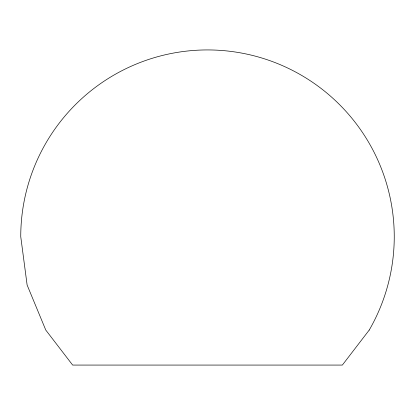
<?xml version="1.0" encoding="UTF-8"?>
<svg xmlns="http://www.w3.org/2000/svg" width="415" height="415" viewBox="0 0 415 415"><rect width="100%" height="100%" fill="white"/><g stroke="black" fill="none" stroke-linecap="round" stroke-linejoin="round"><path stroke-width="0.62" d="M369.231 330.055L342.359 365.07L72.641 365.07L45.769 330.055L27.115 285.012L20.75 236.68A186.75 186.75 0 0 1 255.832 56.295A186.75 186.75 0 0 1 369.231 330.055"/></g></svg>
